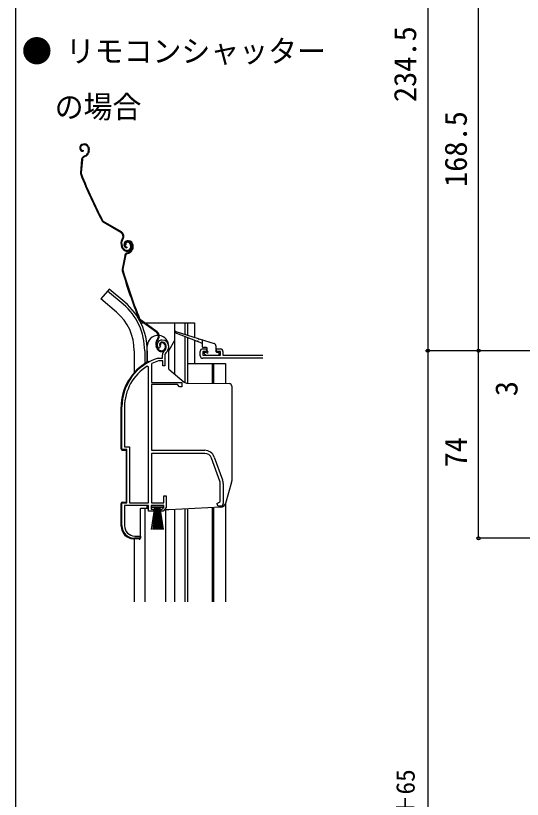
# Model space of a CAD drawing. Units: millimetres, scale not verified. Extents: x -525 to 525, y -783 to 778.
# Drawn here: x -525 to -325, y 85.4 to 394.4 of the extents above; entities that cross this region are included whole.
import ezdxf
from ezdxf.enums import TextEntityAlignment as Align

# ---------------------------------------------------------------- set-up
doc = ezdxf.new("R2010")
doc.units = ezdxf.units.MM
doc.header["$LTSCALE"] = 4
for name, color, linetype in [('0-1_USER1', 3, 'Continuous'), ('0-2_YKK_11', 7, 'Continuous'), ('0-4_YKK_12', 2, 'Continuous'), ('0-5_YKK_13', 4, 'Continuous'), ('0-7_YKK_D', 6, 'Continuous'), ('0-8_YKK_ZWAK', 7, 'Continuous')]:
    doc.layers.add(name, color=color, linetype=linetype)
doc.styles.add('ＭＳ ゴシック', font='')
doc.styles.get('ＭＳ ゴシック').set_extended_font_data('MS Gothic')

msp = doc.modelspace()

# ---------------------------------------------------------------- linework, layer by layer
at = {"layer": '0-2_YKK_11'}
for p, q in [((-452.184, 260.298), (-452.184, 261.998)), ((-427.396, 259.298), (-451.184, 259.298)), ((-444.451, 210.887), (-447.752, 219.956)), ((-446.625, 220.366), (-443.324, 211.298)), ((-443.083, 209.929), (-443.083, 201.998)), ((-444.083, 200.998), (-444.583, 200.998))]:
    msp.add_line(p, q, dxfattribs=at)
for points in [[(-468.034, 263.974), (-468.077, 263.604), (-468.366, 263.315), (-468.824, 263.356)], [(-451.184, 262.998), (-449.684, 262.998), (-449.684, 261.998), (-451.184, 261.998), (-451.184, 260.498), (-444.184, 260.498), (-444.184, 261.998), (-445.684, 261.998), (-445.684, 262.998), (-444.184, 262.998)], [(-468.724, 259.286), (-468.64, 259.298), (-467.083, 259.298), (-467.083, 260.635)], [(-466.083, 260.635), (-466.083, 256.298), (-466.983, 256.298), (-466.983, 258.298), (-468.494, 258.298), (-468.581, 258.285)], [(-443.184, 261.998), (-443.184, 260.498), (-427.684, 260.498)], [(-471.211, 257.272), (-471.383, 257.001), (-471.383, 249.798), (-459.383, 249.798), (-459.383, 248.098), (-460.383, 248.098), (-461.183, 248.898), (-471.383, 248.898)], [(-472.583, 202.298), (-472.583, 255.966), (-473.04, 256.221)], [(-471.383, 248.898), (-471.383, 222.998), (-450.383, 222.998)], [(-483.083, 193.298), (-483.083, 202.298), (-481.083, 202.298), (-481.083, 223.298), (-483.083, 223.298), (-483.083, 240.098)], [(-482.033, 240.098), (-482.033, 224.348), (-480.033, 224.348), (-480.033, 202.298), (-472.583, 202.298)], [(-450.383, 221.798), (-471.383, 221.798), (-471.383, 202.298), (-466.483, 202.298), (-466.483, 204.998), (-465.583, 204.998), (-465.583, 200.398), (-466.757, 198.998), (-467.583, 198.998), (-467.583, 199.798), (-467.13, 199.798), (-466.583, 200.451), (-466.583, 201.298), (-471.583, 201.298), (-471.583, 199.798), (-470.583, 199.798), (-470.583, 198.998), (-472.583, 198.998), (-472.583, 201.298), (-482.033, 201.298), (-482.033, 193.198)], [(-445.583, 201.998), (-444.77, 202.389), (-444.283, 202.623), (-444.283, 209.929)], [(-478.033, 189.198), (-475.683, 189.198), (-475.683, 188.298), (-478.083, 188.298)]]:
    msp.add_lwpolyline(points, dxfattribs=at)
for centre, radius, start, end in [((-467.183, 264.499), 2, 90, 214.83576), ((-467.183, 263.899), 2.6, 0.00001, 89.99999), ((-467.183, 264.499), 1, 90.00001, 211.65763), ((-467.183, 263.899), 1.6, 0.00001, 89.99999), ((-467.883, 263.899), 2.3, 310.62934, 0.00003), ((-467.883, 263.899), 3.3, 310.62932, 0.00001), ((-451.184, 261.998), 1, 90, 180), ((-444.184, 261.998), 1, 0, 90), ((-465.083, 260.635), 2, 130.6293, 179.99999), ((-465.083, 260.635), 1, 130.62933, 180.00002), ((-451.184, 260.298), 1, 180.00001, 270.00001), ((-427.684, 261.998), 1.5, 270, 281.05945), ((-463.083, 240.098), 20, 106.38438, 180.00001), ((-463.083, 240.098), 19, 106.81987, 115.32852), ((-463.083, 240.098), 18.95, 121.69983, 180.00001), ((-450.383, 218.998), 4, 20.00002, 89.99999), ((-450.383, 218.998), 2.8, 20.00002, 90), ((-447.083, 209.929), 2.8, 359.99996, 19.99997), ((-447.083, 209.929), 4, 359.99997, 19.99998), ((-444.583, 201.998), 1, 180.00001, 269.99999), ((-444.083, 201.998), 1, 270.00001, 359.99999), ((-478.083, 193.298), 5, 180.00001, 269.99999), ((-478.033, 193.198), 4, 180.00001, 269.99999)]:
    msp.add_arc(centre, radius, start, end, dxfattribs=at)
at = {"layer": '0-4_YKK_12'}
for p, q in [((-488.734, 285.828), (-491.37, 282.687)), ((-482.512, 280.607), (-488.734, 285.828)), ((-485.147, 277.466), (-491.37, 282.687)), ((-475.621, 273.298), (-474.562, 273.298)), ((-474.05, 273.298), (-454.483, 273.298)), ((-462.283, 273.298), (-462.283, 253.113)), ((-458.183, 273.298), (-458.183, 268.746)), ((-457.183, 273.298), (-457.183, 268.43)), ((-454.483, 273.298), (-454.483, 267.579)), ((-462.283, 266.369), (-464.583, 262.386)), ((-458.183, 267.84), (-458.183, 249.715)), ((-457.183, 267.452), (-457.183, 249.451)), ((-454.483, 266.404), (-454.483, 257.298)), ((-478.183, 262.298), (-478.183, 253.663)), ((-474.083, 262.298), (-474.083, 257.157)), ((-457.183, 257.298), (-442.183, 257.298)), ((-447.483, 257.298), (-447.483, 249.366)), ((-446.883, 257.298), (-446.883, 249.361)), ((-442.183, 257.298), (-442.183, 249.32)), ((-442.183, 202.037), (-442.183, 163.298)), ((-474.083, 199.998), (-474.083, 163.298)), ((-465.683, 163.298), (-465.683, 199.498)), ((-462.283, 199.619), (-462.283, 163.298)), ((-458.183, 199.834), (-458.183, 163.298)), ((-457.183, 199.886), (-457.183, 163.298)), ((-447.483, 200.394), (-447.483, 163.298)), ((-446.883, 200.426), (-446.883, 163.298)), ((-478.183, 188.102), (-478.183, 163.298))]:
    msp.add_line(p, q, dxfattribs=at)
for radius, end in [(24.1, 49.44067), (20, 49.32605)]:
    msp.add_arc((-498.183, 262.298), radius, 0, end, dxfattribs=at)
at = {"layer": '0-5_YKK_13'}
for p, q in [((-498.674, 343.665), (-498.856, 343.582)), ((-498.55, 343.392), (-498.731, 343.309)), ((-498.377, 341.214), (-498.405, 340.915)), ((-496.561, 342.653), (-496.378, 342.252)), ((-496.327, 340.875), (-496.524, 340.345)), ((-496.289, 342.778), (-496.122, 342.414)), ((-496.046, 340.77), (-496.243, 340.24)), ((-498.955, 337.751), (-499.414, 332.414)), ((-498.656, 337.725), (-499.115, 332.389)), ((-498.085, 338.986), (-497.566, 339.223)), ((-497.96, 338.713), (-497.441, 338.951)), ((-483.43, 308.868), (-490.435, 312.978)), ((-483.279, 309.127), (-490.283, 313.237)), ((-482.824, 306.542), (-483.058, 306.143)), ((-482.799, 305.992), (-482.566, 306.39)), ((-482.896, 302.717), (-483.198, 303.376)), ((-482.624, 302.842), (-482.926, 303.501)), ((-481.509, 304.012), (-481.782, 303.887)), ((-481.135, 305.584), (-481.324, 305.518)), ((-481.037, 305.3), (-481.226, 305.235)), ((-481.074, 303.115), (-481.131, 302.821)), ((-479.839, 304.447), (-479.631, 303.992)), ((-479.566, 304.571), (-479.358, 304.117)), ((-479.129, 304.374), (-478.984, 303.956)), ((-478.845, 304.472), (-478.701, 304.055)), ((-480.997, 300.869), (-480.458, 301.056)), ((-480.899, 300.586), (-480.359, 300.773)), ((-479.066, 302.581), (-479.313, 302.072)), ((-478.796, 302.45), (-479.043, 301.941)), ((-481.981, 299.723), (-482.95, 294.455)), ((-481.686, 299.669), (-482.655, 294.401)), ((-488.091, 286.594), (-488.734, 285.828)), ((-481.869, 281.373), (-488.091, 286.594)), ((-469.296, 269.486), (-475.875, 274.248)), ((-469.12, 269.729), (-475.699, 274.491)), ((-453.285, 265.939), (-461.991, 269.318)), ((-461.792, 269.884), (-452.923, 267.087)), ((-468.916, 267.112), (-469.187, 266.738)), ((-468.944, 266.562), (-468.673, 266.936)), ((-451.574, 265.275), (-452.912, 265.795)), ((-452.542, 266.967), (-446.682, 265.119)), ((-451.383, 266.601), (-451.383, 263.998)), ((-473.083, 257.762), (-473.083, 264.048)), ((-469.354, 263.311), (-469.592, 263.997)), ((-469.071, 263.41), (-469.308, 264.095)), ((-467.85, 264.467), (-468.133, 264.369)), ((-466.145, 264.74), (-465.981, 264.268)), ((-465.861, 264.838), (-465.698, 264.366)), ((-464.583, 255.043), (-464.583, 263.899)), ((-449.683, 263.498), (-450.883, 263.498)), ((-449.383, 261.998), (-449.383, 263.198)), ((-445.983, 264.165), (-445.983, 261.998)), ((-473.083, 262.298), (-473.083, 257.762)), ((-473.083, 262.298), (-473.083, 257.762)), ((-450.595, 261.186), (-449.995, 260.586)), ((-450.383, 261.698), (-449.683, 261.698)), ((-449.783, 260.498), (-444.983, 260.498)), ((-445.683, 261.698), (-444.983, 261.698)), ((-444.683, 260.798), (-444.683, 261.398)), ((-472.583, 257.998), (-472.043, 257.998)), ((-464.583, 255.043), (-458.476, 249.919)), ((-457.208, 249.451), (-440.674, 249.307)), ((-439.683, 248.307), (-439.683, 210.981)), ((-483.383, 223.578), (-483.383, 240.098)), ((-439.761, 210.426), (-442.188, 202.019)), ((-483.383, 193.12), (-483.383, 202.019)), ((-482.909, 202.518), (-481.383, 202.598)), ((-473.083, 200.498), (-473.083, 201.298)), ((-475.683, 188.498), (-475.683, 199.998)), ((-472.949, 199.998), (-475.683, 199.998)), ((-471.333, 191.798), (-470.083, 200.448)), ((-469.883, 200.448), (-470.883, 191.798)), ((-469.683, 200.448), (-470.433, 191.798)), ((-469.483, 200.448), (-469.983, 191.798)), ((-469.283, 200.448), (-469.533, 191.798)), ((-469.083, 200.448), (-469.083, 191.798)), ((-468.633, 191.798), (-468.883, 200.448)), ((-468.683, 200.448), (-468.183, 191.798)), ((-467.733, 191.798), (-468.483, 200.448)), ((-468.283, 200.448), (-467.283, 191.798)), ((-468.083, 200.448), (-466.833, 191.798)), ((-464.609, 199.498), (-466.338, 199.498)), ((-444.005, 200.577), (-464.556, 199.5)), ((-476.209, 187.999), (-478.644, 188.127))]:
    msp.add_line(p, q, dxfattribs=at)
msp.add_lwpolyline([(-482.909, 223.078), (-481.383, 222.998), (-481.383, 202.598)], dxfattribs=at)
msp.add_lwpolyline([(-466.833, 201.298), (-466.833, 200.448), (-471.333, 200.448), (-471.333, 201.298)], close=True, dxfattribs=at)
for centre, radius, start, end in [((-498.273, 342.309), 1.4, 114.6, 264.6), ((-498.273, 342.309), 1.1, 114.6, 264.6), ((-497.925, 342.029), 1.8, 24.6, 114.6), ((-497.925, 342.029), 1.5, 24.6, 114.6), ((-498.399, 341.042), 2, 294.6, 339.6), ((-498.399, 341.042), 2.3, 294.6, 339.6), ((-498.014, 341.502), 1.8, 339.6, 24.6), ((-498.014, 341.502), 2.1, 339.6, 24.6), ((-498.073, 341.631), 2.2, 339.6, 339.85341), ((-497.461, 337.622), 1.5, 114.6, 175.08327), ((-497.461, 337.622), 1.2, 114.6, 175.08327), ((-497.92, 332.286), 1.5, 175.08327, 201.7299), ((-313.525, 405.777), 200, 201.7299, 207.45047), ((-497.92, 332.286), 1.2, 175.08327, 201.7299), ((-313.525, 405.777), 199.7, 201.7299, 207.45047), ((-489.676, 314.272), 1.5, 207.45047, 239.6), ((-489.676, 314.272), 1.2, 207.45047, 239.6), ((-484.291, 307.402), 2, 329.6, 59.6), ((-480.471, 304.625), 3, 149.6, 204.6), ((-484.291, 307.402), 1.7, 329.6, 59.6), ((-480.471, 304.625), 2.7, 149.6, 204.6), ((-480.866, 304.195), 1.4, 109.1, 259.1), ((-480.866, 304.195), 1.1, 109.1, 259.1), ((-480.873, 304.303), 1, 114.6, 204.6), ((-480.873, 304.303), 0.7, 114.6, 204.6), ((-480.748, 304.03), 1.3, 24.6, 114.6), ((-480.748, 304.03), 1, 24.6, 114.6), ((-480.546, 303.883), 1.8, 19.1, 109.1), ((-480.546, 303.883), 1.5, 19.1, 109.1), ((-480.995, 303.367), 1.5, 294.6, 24.6), ((-480.995, 303.367), 1.8, 294.6, 24.6), ((-480.685, 303.367), 1.8, 334.1, 19.1), ((-480.685, 303.367), 2.1, 334.1, 19.1), ((-481.078, 303.549), 2, 204.6, 294.6), ((-481.078, 303.549), 1.7, 204.6, 294.6), ((-480.506, 299.452), 1.5, 109.1, 169.58327), ((-480.506, 299.452), 1.2, 109.1, 169.58327), ((-481.112, 302.946), 2, 289.1, 334.1), ((-481.112, 302.946), 2.3, 289.1, 334.1), ((-480.731, 303.501), 2.2, 334.1, 334.35341), ((-481.475, 294.184), 1.5, 169.58327, 196.2299), ((-290.885, 349.663), 200, 196.2299, 201.95047), ((-481.475, 294.184), 1.2, 169.58327, 196.2299), ((-290.885, 349.663), 199.7, 196.2299, 201.95047), ((-498.183, 262.298), 25.1, 0, 49.44067), ((-474.995, 275.463), 1.5, 201.95047, 234.1), ((-474.995, 275.463), 1.2, 201.95047, 234.1), ((-470.293, 268.109), 1.7, 324.1, 54.1), ((-470.293, 268.109), 2, 324.1, 54.1), ((-461.883, 269.598), 0.3, 72.4957, 248.78837), ((-468.833, 264.048), 4.25, 86.90143, 180.00002), ((-466.757, 264.979), 3, 144.1, 199.1), ((-466.757, 264.979), 2.7, 144.1, 199.1), ((-468.833, 264.048), 4.25, 358.8673, 82.78793), ((-453.098, 265.867), 0.2, 338.78837, 158.78837), ((-452.732, 267.027), 0.2, 162.4957, 342.4957), ((-467.464, 263.966), 2, 199.1, 289.1), ((-467.464, 263.966), 1.7, 199.1, 289.1), ((-467.188, 264.696), 1, 109.1, 199.1), ((-467.188, 264.696), 0.7, 109.1, 199.1), ((-467.09, 264.413), 1.3, 19.1, 109.1), ((-467.09, 264.413), 1, 19.1, 109.1), ((-467.399, 263.777), 1.5, 289.1, 19.1), ((-467.399, 263.777), 1.8, 289.1, 19.1), ((-451.683, 264.996), 0.3, 0, 68.78837), ((-450.883, 263.998), 0.5, 180, 270), ((-449.683, 263.198), 0.3, 0, 90), ((-446.983, 264.165), 1, 0, 72.4957), ((-450.383, 261.398), 0.3, 90, 225), ((-449.783, 260.798), 0.3, 225, 270), ((-449.383, 261.698), 0.3, 180, 90), ((-445.683, 261.998), 0.3, 180, 270), ((-444.983, 261.398), 0.3, 0, 90), ((-444.983, 260.798), 0.3, 270, 0), ((-463.083, 240.096), 20.3, 119.09358, 180), ((-472.583, 257.498), 0.5, 90, 137.78495), ((-457.19, 251.451), 2, 229.99998, 269.49998), ((-440.683, 248.307), 1, 0, 89.50002), ((-482.883, 223.578), 0.5, 180, 267.00001), ((-441.683, 210.981), 2, 343.89958, 0), ((-482.883, 202.019), 0.5, 93, 180), ((-444.109, 202.574), 2, 273.00001, 343.89958), ((-472.083, 200.498), 1, 180.00002, 239.99999), ((-464.609, 200.498), 1, 270, 273.00001), ((-478.383, 193.12), 5, 180, 267), ((-476.183, 188.498), 0.5, 267, 0)]:
    msp.add_arc(centre, radius, start, end, dxfattribs=at)
at = {"layer": '0-7_YKK_D'}
for p, q in [((-362.3, 496.8), (-362.3, 262.3)), ((-342.3, 262.3), (-342.3, 430.792)), ((-291.8, 262.3), (-363.3, 262.3)), ((-362.3, 262.3), (-362.3, -148.7)), ((-291.8, 262.3), (-343.3, 262.3)), ((-291.8, 262.3), (-343.3, 262.3)), ((-342.3, 188.298), (-342.3, 262.3)), ((-257.197, 188.298), (-343.3, 188.298))]:
    msp.add_line(p, q, dxfattribs=at)
for centre in [(-362.3, 262.3), (-362.3, 262.3), (-342.3, 262.3), (-342.3, 262.3), (-342.3, 188.298)]:
    msp.add_circle(centre, 0.637, dxfattribs=at)
at = {"layer": '0-8_YKK_ZWAK'}
msp.add_line((-525, 747.3), (-525, -782.7), dxfattribs=at)

# ---------------------------------------------------------------- texts
at = {"layer": '0-1_USER1', "style": 'ＭＳ ゴシック'}
msp.add_text('●', height=8.798, dxfattribs=at).set_placement((-522.636, 373.391), align=Align.BOTTOM_LEFT)
at = {"layer": '0-1_USER1', "style": 'ＭＳ ゴシック', "width": 0.95}
for s, p in [('リモコンシャッター', (-505.182, 373.391)), ('\u3000の場合', (-521, 351.414))]:
    msp.add_text(s, height=8.798, dxfattribs=at).set_placement(p, align=Align.BOTTOM_LEFT)
at = {"layer": '0-7_YKK_D', "style": 'ＭＳ ゴシック'}
for s, height, p in [('234.5', 8.798, (-364.3, 360.323)), ('168.5', 8.798, (-344.3, 326.842)), ('3', 8.798, (-324.3, 244.359)), ('74', 8.798, (-344.3, 216.265)), ('シャッターh＝サッシH＋65', 7.331, (-365.323, -22.717))]:
    msp.add_text(s, height=height, rotation=90, dxfattribs=at).set_placement(p, align=Align.BOTTOM_LEFT)

doc.saveas('drawing.dxf')
